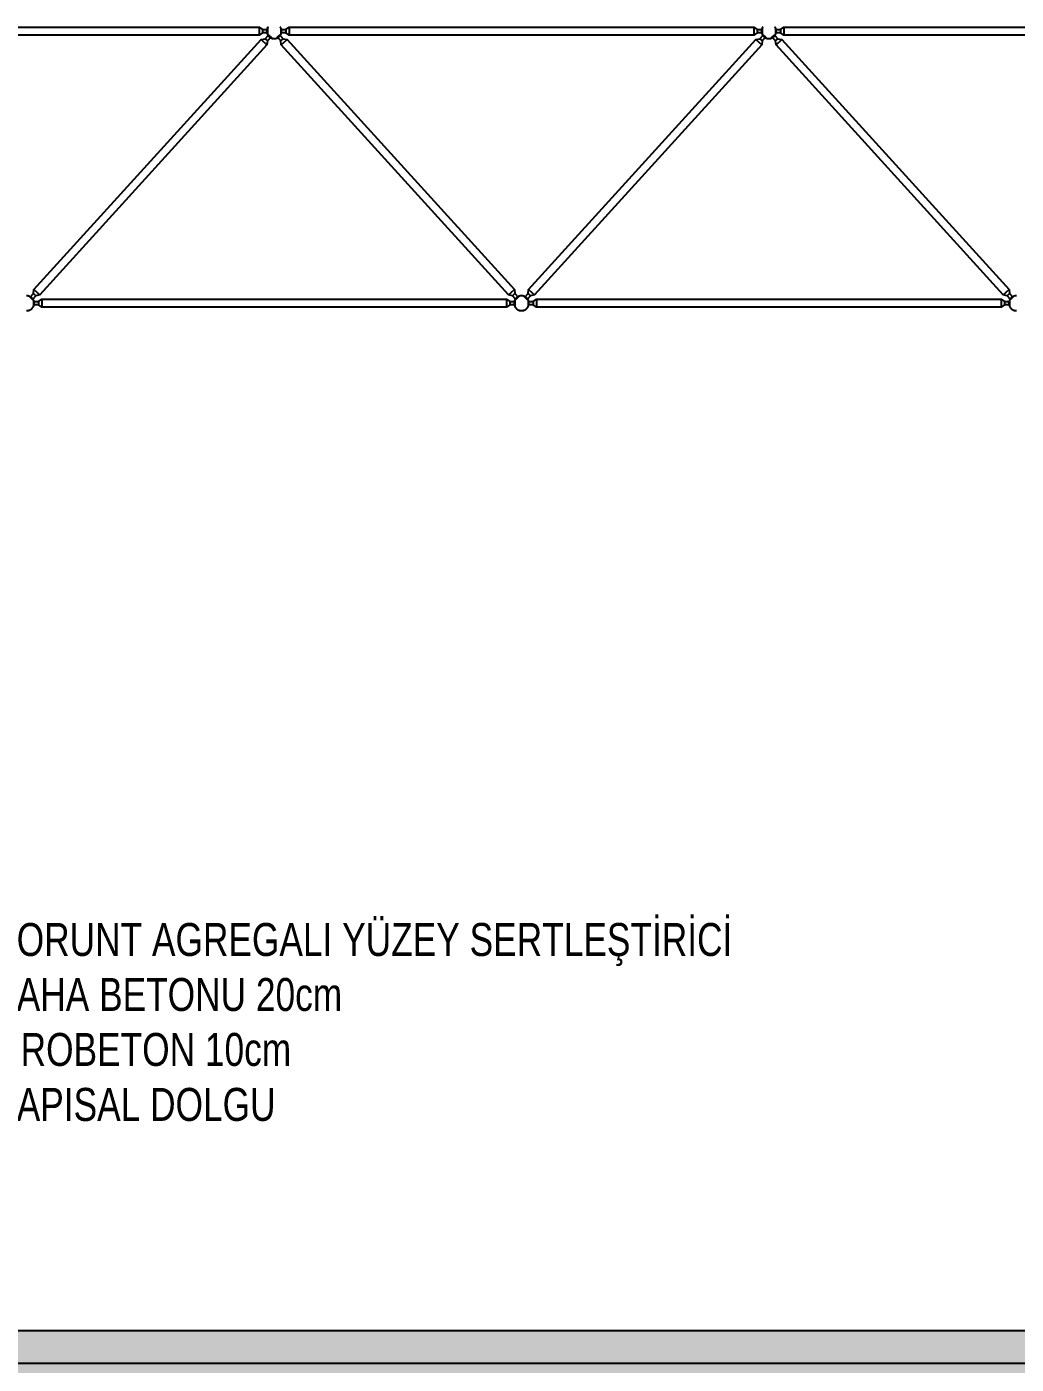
# Model space of a CAD drawing. Header units: centimetres. Extents: x 77182 to 116086, y 20619 to 33555.
# Drawn here: x 103665 to 104265, y 21920 to 22731 of the extents above; entities that cross this region are included whole.
import ezdxf
from ezdxf import colors
from ezdxf.entities.mleader import LeaderData, LeaderLine
from ezdxf.math import Vec2, Vec3

# ---------------------------------------------------------------- set-up
doc = ezdxf.new("R2010")
doc.units = ezdxf.units.CM
doc.header["$LTSCALE"] = 100
for name, color, linetype in [('A-ANNO-DIMS', 187, 'Continuous'), ('A-ELEV-02', 253, 'Continuous'), ('S-CONC', 5, 'Continuous'), ('S-HTCH', 8, 'Continuous')]:
    doc.layers.add(name, color=color, linetype=linetype)
doc.styles.add('Fields_100', font='act_simplex.shx', dxfattribs={"width": 0.8, "height": 20})
doc.dimstyles.new('FIELDS_100', dxfattribs={"dimscale": 0, "dimtxt": 20, "dimasz": 5, "dimexe": 5, "dimexo": 5, "dimgap": 5, "dimtad": 0, "dimdec": 0, "dimzin": 0, "dimdsep": 46, "dimtxsty": 'Fields_100', "dimblk": 'DOT', "dimcen": 0.09, "dimclrt": 50, "dimadec": 0, "dimazin": 0, "dimtfac": 1, "dimtdec": 0, "dimtix": 1, "dimtofl": 0, "dimtmove": 1, "dimatfit": 3, "dimfxl": 5, "dimfxlon": 1, "dimtolj": 1, "dimtzin": 0, "dimarcsym": 0})

# ---------------------------------------------------------------- blocks, each defined once
blk = doc.blocks.new('_Dot')
at = {"color": 0, "linetype": 'ByBlock', "lineweight": -2}
blk.add_line((-0.5, 0), (-1, 0), dxfattribs=at)
at = {"color": 0, "linetype": 'ByBlock', "const_width": 0.5}
blk.add_lwpolyline([(-0.25, 0, 1), (0.25, 0, 1)], format="xyb", close=True, dxfattribs=at)
blk = doc.blocks.new('*D17')
at = {"layer": 'A-ANNO-DIMS', "color": 0, "lineweight": -2, "transparency": 16777216}
for p, q in [((103064.7, 23343.48), (103064.7, 23353.48)), ((103069.7, 23348.48), (103933.03, 23348.48)), ((104859.7, 23348.48), (103996.36, 23348.48)), ((104864.7, 23343.48), (104864.7, 23353.48))]:
    blk.add_line(p, q, dxfattribs=at)
at = {"layer": 'DEFPOINTS', "color": 0, "transparency": 16777216}
for p in [(104864.7, 23348.48), (103064.7, 22503.48), (104864.7, 22503.48)]:
    blk.add_point(p, dxfattribs=at)
at = {"layer": 'A-ANNO-DIMS', "color": 0, "lineweight": -2, "transparency": 16777216, "xscale": 5, "yscale": 5, "zscale": 5, "rotation": 180}
blk.add_blockref('_Dot', (103064.7, 23348.48), dxfattribs=at)
at = {"layer": 'A-ANNO-DIMS', "color": 0, "lineweight": -2, "transparency": 16777216, "xscale": 5, "yscale": 5, "zscale": 5}
blk.add_blockref('_Dot', (104864.7, 23348.48), dxfattribs=at)
at = {"layer": 'A-ANNO-DIMS', "color": 50, "transparency": 16777216, "insert": (103964.7, 23348.48), "char_height": 20, "attachment_point": 5, "style": 'Fields_100'}
blk.add_mtext('\\A1;1800', dxfattribs=at)

msp = doc.modelspace()

# ---------------------------------------------------------------- hatches: boundary and pattern name
at = {"layer": 'S-HTCH'}
h = msp.add_hatch(dxfattribs=at)
h.set_pattern_fill('ANSI33', color=256, style=0)
h.set_pattern_definition([(45, (84445.261, 23206.629), (-4.490128, 4.490128), []), (45, (84449.7513, 23206.629), (-4.490128, 4.490128), [3.175, -1.5875])])
h.paths.add_polyline_path([(109909.7, 21920.39), (109909.7, 21940.39), (94019.7, 21940.39), (94019.7, 21920.39)])
h.paths.add_polyline_path([(109909.7, 21940.39), (109909.7, 21920.39), (111808.2, 21920.39), (111808.2, 21940.39)])
h = msp.add_hatch(dxfattribs=at)
h.set_pattern_fill('AR-CONC', color=256, scale=0.1, style=0)
h.set_pattern_definition([(50, (-37297.674, 23541.89), (18.2184669, -1.5939086), [1.905, -20.955]), (355, (-37297.674, 23541.89), (-3.5243421, 19.1056845), [1.524, -16.7640584]), (100.451445, (-37296.156, 23541.757), (14.6941247, 17.5117752), [1.6190009, -17.8090245]), (46.1842, (-37297.674, 23546.97), (27.107904, -4.2042328), [2.8575, -31.4325]), (96.635558, (-37295.415, 23546.62), (23.7404134, 24.7426125), [2.4285023, -26.713561]), (351.184151, (-37297.674, 23546.97), (23.7404134, 24.7426125), [2.2859967, -25.145973]), (21, (-37295.134, 23545.7), (15.1614391, -10.2265198), [1.905, -20.955]), (326, (-37295.134, 23545.7), (6.1802028, 18.4187966), [1.524, -16.764]), (71.451445, (-37293.87, 23544.848), (21.341642, 8.1922769), [1.6190009, -17.8089938]), (37.5, (-37297.674, 23541.89), (0.30886033, 8.4555039), [0, -16.5608, 0, -17.018, 0, -16.8275]), (7.5, (-37297.674, 23541.89), (6.68196625, 10.0180575), [0, -9.7028, 0, -16.1798, 0, -6.4135]), (327.5, (-37303.3384, 23541.89), (13.55905952, -0.5728744), [0, -6.35, 0, -19.812, 0, -26.289]), (317.5, (-37305.878, 23541.89), (14.8129181, 2.5426491), [0, -8.255, 0, -13.1572, 0, -18.669])])
h.paths.add_polyline_path([(111782.7, 21920.39), (94019.7, 21920.39), (94019.7, 21910.39), (111782.7, 21910.39)])

# ---------------------------------------------------------------- linework, layer by layer
at = {"layer": 'A-ELEV-02'}
for points in [[(103518.8, 22729.39), (103521.8, 22729.39), (103523.8, 22730.8), (103805.6, 22730.8), (103807.6, 22729.39), (103810.6, 22729.39)], [(103805.6, 22730.8), (103805.6, 22725.97)], [(103811.1, 22731.09), (103811.01, 22730.97), (103810.93, 22730.84), (103810.85, 22730.71), (103810.77, 22730.58), (103810.7, 22730.45), (103810.63, 22730.31), (103810.56, 22730.17), (103810.51, 22730.02), (103810.45, 22729.88), (103810.43, 22729.8), (103810.4, 22729.73), (103810.38, 22729.65), (103810.36, 22729.57), (103810.34, 22729.5), (103810.32, 22729.42), (103810.3, 22729.34), (103810.28, 22729.26), (103810.27, 22729.19), (103810.26, 22729.11), (103810.24, 22729.03), (103810.23, 22728.95), (103810.22, 22728.87), (103810.22, 22728.79), (103810.21, 22728.71), (103810.2, 22728.63), (103810.2, 22728.55), (103810.2, 22728.47), (103810.2, 22728.39), (103810.2, 22728.31), (103810.2, 22728.23), (103810.2, 22728.15), (103810.21, 22728.07), (103810.21, 22727.99), (103810.22, 22727.92), (103810.23, 22727.84), (103810.24, 22727.76), (103810.25, 22727.68), (103810.28, 22727.53), (103810.31, 22727.37), (103810.35, 22727.22), (103810.39, 22727.07), (103810.44, 22726.93), (103810.49, 22726.79), (103810.55, 22726.65), (103810.61, 22726.51), (103810.67, 22726.37), (103810.74, 22726.24), (103810.81, 22726.11), (103810.89, 22725.98), (103810.98, 22725.86), (103811.07, 22725.73), (103811.16, 22725.61), (103811.26, 22725.49), (103811.36, 22725.37), (103811.47, 22725.25), (103811.52, 22725.2), (103811.58, 22725.14), (103811.64, 22725.09), (103811.69, 22725.04), (103811.75, 22724.98), (103811.81, 22724.93), (103811.88, 22724.88), (103811.94, 22724.83), (103812, 22724.78), (103812.07, 22724.74), (103812.13, 22724.69), (103812.2, 22724.65), (103812.26, 22724.6), (103812.33, 22724.56), (103812.4, 22724.52), (103812.47, 22724.48), (103812.54, 22724.44), (103812.61, 22724.4), (103812.68, 22724.36), (103812.75, 22724.33), (103812.82, 22724.3), (103812.9, 22724.26), (103812.97, 22724.23), (103813.04, 22724.2), (103813.12, 22724.17), (103813.19, 22724.15), (103813.27, 22724.12), (103813.34, 22724.1), (103813.49, 22724.05), (103813.64, 22724.01), (103813.79, 22723.98), (103813.95, 22723.95), (103814.1, 22723.93), (103814.25, 22723.91), (103814.4, 22723.9), (103814.55, 22723.89), (103814.7, 22723.89), (103814.85, 22723.89), (103815, 22723.9), (103815.15, 22723.91), (103815.3, 22723.93), (103815.45, 22723.95), (103815.6, 22723.98), (103815.75, 22724.01), (103815.9, 22724.05), (103816.05, 22724.1), (103816.13, 22724.12), (103816.2, 22724.15), (103816.28, 22724.17), (103816.35, 22724.2), (103816.43, 22724.23), (103816.5, 22724.26), (103816.57, 22724.3), (103816.64, 22724.33), (103816.71, 22724.36), (103816.79, 22724.4), (103816.86, 22724.44), (103816.93, 22724.48), (103816.99, 22724.52), (103817.06, 22724.56), (103817.13, 22724.6), (103817.2, 22724.65), (103817.26, 22724.69), (103817.33, 22724.74), (103817.39, 22724.78), (103817.46, 22724.83), (103817.52, 22724.88), (103817.58, 22724.93), (103817.64, 22724.98), (103817.7, 22725.04), (103817.76, 22725.09), (103817.82, 22725.14), (103817.87, 22725.2), (103817.93, 22725.25), (103818.04, 22725.37), (103818.14, 22725.49), (103818.24, 22725.61), (103818.33, 22725.73), (103818.42, 22725.86), (103818.5, 22725.98), (103818.58, 22726.11), (103818.65, 22726.24), (103818.72, 22726.37), (103818.79, 22726.51), (103818.85, 22726.65), (103818.9, 22726.79), (103818.95, 22726.93), (103819, 22727.07), (103819.04, 22727.22), (103819.08, 22727.37), (103819.11, 22727.53), (103819.14, 22727.68), (103819.15, 22727.76), (103819.16, 22727.84), (103819.17, 22727.92), (103819.18, 22727.99), (103819.19, 22728.07), (103819.19, 22728.15), (103819.19, 22728.23), (103819.2, 22728.31), (103819.2, 22728.39), (103819.2, 22728.47), (103819.19, 22728.55), (103819.19, 22728.63), (103819.19, 22728.71), (103819.18, 22728.79), (103819.17, 22728.87), (103819.16, 22728.95), (103819.15, 22729.03), (103819.14, 22729.11), (103819.13, 22729.19), (103819.11, 22729.26), (103819.09, 22729.34), (103819.08, 22729.42), (103819.06, 22729.5), (103819.04, 22729.57), (103819.02, 22729.65), (103818.99, 22729.73), (103818.97, 22729.8), (103818.94, 22729.88), (103818.89, 22730.02), (103818.83, 22730.17), (103818.77, 22730.31), (103818.7, 22730.45), (103818.63, 22730.58), (103818.55, 22730.71), (103818.47, 22730.84), (103818.38, 22730.97), (103818.3, 22731.09)], [(103810.6, 22730.24), (103810.6, 22726.53)], [(103818.8, 22729.39), (103821.8, 22729.39), (103823.8, 22730.8), (104105.6, 22730.8), (104107.6, 22729.39), (104110.6, 22729.39)], [(103818.8, 22730.24), (103818.8, 22726.53)], [(103823.8, 22730.8), (103823.8, 22725.97)], [(104105.6, 22730.8), (104105.6, 22725.97)], [(104111.1, 22731.09), (104111.01, 22730.97), (104110.93, 22730.84), (104110.85, 22730.71), (104110.77, 22730.58), (104110.7, 22730.45), (104110.63, 22730.31), (104110.56, 22730.17), (104110.51, 22730.02), (104110.45, 22729.88), (104110.43, 22729.8), (104110.4, 22729.73), (104110.38, 22729.65), (104110.36, 22729.57), (104110.34, 22729.5), (104110.32, 22729.42), (104110.3, 22729.34), (104110.28, 22729.26), (104110.27, 22729.19), (104110.26, 22729.11), (104110.24, 22729.03), (104110.23, 22728.95), (104110.22, 22728.87), (104110.22, 22728.79), (104110.21, 22728.71), (104110.2, 22728.63), (104110.2, 22728.55), (104110.2, 22728.47), (104110.2, 22728.39), (104110.2, 22728.31), (104110.2, 22728.23), (104110.2, 22728.15), (104110.21, 22728.07), (104110.21, 22727.99), (104110.22, 22727.92), (104110.23, 22727.84), (104110.24, 22727.76), (104110.25, 22727.68), (104110.28, 22727.53), (104110.31, 22727.37), (104110.35, 22727.22), (104110.39, 22727.07), (104110.44, 22726.93), (104110.49, 22726.79), (104110.55, 22726.65), (104110.61, 22726.51), (104110.67, 22726.37), (104110.74, 22726.24), (104110.81, 22726.11), (104110.89, 22725.98), (104110.98, 22725.86), (104111.07, 22725.73), (104111.16, 22725.61), (104111.26, 22725.49), (104111.36, 22725.37), (104111.47, 22725.25), (104111.52, 22725.2), (104111.58, 22725.14), (104111.64, 22725.09), (104111.69, 22725.04), (104111.75, 22724.98), (104111.81, 22724.93), (104111.88, 22724.88), (104111.94, 22724.83), (104112, 22724.78), (104112.07, 22724.74), (104112.13, 22724.69), (104112.2, 22724.65), (104112.26, 22724.6), (104112.33, 22724.56), (104112.4, 22724.52), (104112.47, 22724.48), (104112.54, 22724.44), (104112.61, 22724.4), (104112.68, 22724.36), (104112.75, 22724.33), (104112.82, 22724.3), (104112.9, 22724.26), (104112.97, 22724.23), (104113.04, 22724.2), (104113.12, 22724.17), (104113.19, 22724.15), (104113.27, 22724.12), (104113.34, 22724.1), (104113.49, 22724.05), (104113.64, 22724.01), (104113.79, 22723.98), (104113.95, 22723.95), (104114.1, 22723.93), (104114.25, 22723.91), (104114.4, 22723.9), (104114.55, 22723.89), (104114.7, 22723.89), (104114.85, 22723.89), (104115, 22723.9), (104115.15, 22723.91), (104115.3, 22723.93), (104115.45, 22723.95), (104115.6, 22723.98), (104115.75, 22724.01), (104115.9, 22724.05), (104116.05, 22724.1), (104116.13, 22724.12), (104116.2, 22724.15), (104116.28, 22724.17), (104116.35, 22724.2), (104116.43, 22724.23), (104116.5, 22724.26), (104116.57, 22724.3), (104116.64, 22724.33), (104116.71, 22724.36), (104116.79, 22724.4), (104116.86, 22724.44), (104116.93, 22724.48), (104116.99, 22724.52), (104117.06, 22724.56), (104117.13, 22724.6), (104117.2, 22724.65), (104117.26, 22724.69), (104117.33, 22724.74), (104117.39, 22724.78), (104117.46, 22724.83), (104117.52, 22724.88), (104117.58, 22724.93), (104117.64, 22724.98), (104117.7, 22725.04), (104117.76, 22725.09), (104117.82, 22725.14), (104117.87, 22725.2), (104117.93, 22725.25), (104118.04, 22725.37), (104118.14, 22725.49), (104118.24, 22725.61), (104118.33, 22725.73), (104118.42, 22725.86), (104118.5, 22725.98), (104118.58, 22726.11), (104118.65, 22726.24), (104118.72, 22726.37), (104118.79, 22726.51), (104118.85, 22726.65), (104118.9, 22726.79), (104118.95, 22726.93), (104119, 22727.07), (104119.04, 22727.22), (104119.08, 22727.37), (104119.11, 22727.53), (104119.14, 22727.68), (104119.15, 22727.76), (104119.16, 22727.84), (104119.17, 22727.92), (104119.18, 22727.99), (104119.19, 22728.07), (104119.19, 22728.15), (104119.19, 22728.23), (104119.2, 22728.31), (104119.2, 22728.39), (104119.2, 22728.47), (104119.19, 22728.55), (104119.19, 22728.63), (104119.19, 22728.71), (104119.18, 22728.79), (104119.17, 22728.87), (104119.16, 22728.95), (104119.15, 22729.03), (104119.14, 22729.11), (104119.13, 22729.19), (104119.11, 22729.26), (104119.09, 22729.34), (104119.08, 22729.42), (104119.06, 22729.5), (104119.04, 22729.57), (104119.02, 22729.65), (104118.99, 22729.73), (104118.97, 22729.8), (104118.94, 22729.88), (104118.89, 22730.02), (104118.83, 22730.17), (104118.77, 22730.31), (104118.7, 22730.45), (104118.63, 22730.58), (104118.55, 22730.71), (104118.47, 22730.84), (104118.38, 22730.97), (104118.3, 22731.09)], [(104110.6, 22730.24), (104110.6, 22726.53)], [(104118.8, 22729.39), (104121.8, 22729.39), (104123.8, 22730.8), (104405.6, 22730.8), (104407.6, 22729.39), (104410.6, 22729.39)], [(104118.8, 22730.24), (104118.8, 22726.53)], [(104123.8, 22730.8), (104123.8, 22725.97)], [(103810.6, 22727.39), (103807.6, 22727.39), (103805.6, 22725.97), (103523.8, 22725.97), (103521.8, 22727.39), (103518.8, 22727.39)], [(103806.79, 22723.28), (103810.36, 22720.03)], [(103807.6, 22729.39), (103807.6, 22727.39)], [(103809.18, 22723.81), (103810.66, 22722.46)], [(103810.57, 22726.6), (103813.31, 22724.11)], [(103816.08, 22724.11), (103818.83, 22726.6)], [(103818.73, 22722.46), (103820.21, 22723.81)], [(104110.6, 22727.39), (104107.6, 22727.39), (104105.6, 22725.97), (103823.8, 22725.97), (103821.8, 22727.39), (103818.8, 22727.39)], [(103819.03, 22720.03), (103822.61, 22723.28)], [(103821.8, 22729.39), (103821.8, 22727.39)], [(104106.79, 22723.28), (104110.36, 22720.03)], [(104107.6, 22729.39), (104107.6, 22727.39)], [(104109.18, 22723.81), (104110.66, 22722.46)], [(104110.57, 22726.6), (104113.31, 22724.11)], [(104116.08, 22724.11), (104118.83, 22726.6)], [(104118.73, 22722.46), (104120.21, 22723.81)], [(104410.6, 22727.39), (104407.6, 22727.39), (104405.6, 22725.97), (104123.8, 22725.97), (104121.8, 22727.39), (104118.8, 22727.39)], [(104119.03, 22720.03), (104122.61, 22723.28)], [(104121.8, 22729.39), (104121.8, 22727.39)], [(103664.6, 22558.89), (103664.7, 22558.89), (103664.8, 22558.89), (103664.9, 22558.89), (103665, 22558.9), (103665.1, 22558.9), (103665.2, 22558.92), (103665.31, 22558.93), (103665.41, 22558.94), (103665.52, 22558.96), (103665.62, 22558.98), (103665.73, 22559.01), (103665.83, 22559.03), (103665.94, 22559.06), (103666.04, 22559.09), (103666.15, 22559.13), (103666.25, 22559.16), (103666.35, 22559.2), (103666.46, 22559.25), (103666.56, 22559.29), (103666.66, 22559.34), (103666.76, 22559.39), (103666.86, 22559.44), (103666.96, 22559.5), (103667.06, 22559.56), (103667.16, 22559.62), (103667.26, 22559.68), (103667.35, 22559.75), (103667.44, 22559.82), (103667.53, 22559.89), (103667.62, 22559.97), (103667.71, 22560.04), (103667.8, 22560.12), (103667.88, 22560.2), (103667.96, 22560.29), (103668.04, 22560.37), (103668.12, 22560.46), (103668.19, 22560.55), (103668.26, 22560.64), (103668.33, 22560.73), (103668.4, 22560.83), (103668.46, 22560.92), (103668.53, 22561.02), (103668.58, 22561.12), (103668.64, 22561.22), (103668.69, 22561.32), (103668.75, 22561.42), (103668.79, 22561.52), (103668.84, 22561.63), (103668.88, 22561.73), (103668.92, 22561.83), (103668.96, 22561.94), (103668.99, 22562.04), (103669.02, 22562.15), (103669.05, 22562.25), (103669.08, 22562.36), (103669.1, 22562.46), (103669.12, 22562.57), (103669.14, 22562.67), (103669.16, 22562.78), (103669.17, 22562.88), (103669.18, 22562.98), (103669.19, 22563.08), (103669.19, 22563.19), (103669.2, 22563.29), (103669.2, 22563.39), (103669.2, 22563.49), (103669.19, 22563.59), (103669.19, 22563.69), (103669.18, 22563.79), (103669.17, 22563.89), (103669.16, 22564), (103669.14, 22564.1), (103669.12, 22564.21), (103669.1, 22564.31), (103669.08, 22564.41), (103669.05, 22564.52), (103669.02, 22564.62), (103668.99, 22564.73), (103668.96, 22564.83), (103668.92, 22564.94), (103668.88, 22565.04), (103668.84, 22565.15), (103668.79, 22565.25), (103668.75, 22565.35), (103668.69, 22565.45), (103668.64, 22565.55), (103668.58, 22565.65), (103668.53, 22565.75), (103668.46, 22565.85), (103668.4, 22565.94), (103668.33, 22566.04), (103668.26, 22566.13), (103668.19, 22566.22), (103668.12, 22566.31), (103668.04, 22566.4), (103667.96, 22566.49), (103667.88, 22566.57), (103667.8, 22566.65), (103667.71, 22566.73), (103667.62, 22566.81), (103667.53, 22566.88), (103667.44, 22566.95), (103667.35, 22567.02), (103667.26, 22567.09), (103667.16, 22567.15), (103667.06, 22567.21), (103666.96, 22567.27), (103666.86, 22567.33), (103666.76, 22567.38), (103666.66, 22567.43), (103666.56, 22567.48), (103666.46, 22567.53), (103666.35, 22567.57), (103666.25, 22567.61), (103666.15, 22567.65), (103666.04, 22567.68), (103665.94, 22567.71), (103665.83, 22567.74), (103665.73, 22567.77), (103665.62, 22567.79), (103665.52, 22567.81), (103665.41, 22567.83), (103665.31, 22567.84), (103665.2, 22567.86), (103665.1, 22567.87), (103665, 22567.88), (103664.9, 22567.88), (103664.8, 22567.89), (103664.7, 22567.89), (103664.6, 22567.89)], [(103666.08, 22567.67), (103668.83, 22565.17)], [(103668.73, 22569.31), (103670.21, 22567.97)], [(103669.03, 22571.74), (103672.61, 22568.5)], [(103956.79, 22568.5), (103960.36, 22571.74)], [(103959.18, 22567.97), (103960.66, 22569.31)], [(103960.57, 22565.17), (103963.31, 22567.67)], [(103966.08, 22567.67), (103968.83, 22565.17)], [(103968.73, 22569.31), (103970.21, 22567.97)], [(103969.03, 22571.74), (103972.61, 22568.5)], [(104256.79, 22568.5), (104260.36, 22571.74)], [(104259.18, 22567.97), (104260.66, 22569.31)], [(104264.8, 22567.89), (104264.7, 22567.89), (104264.6, 22567.89), (104264.5, 22567.88), (104264.4, 22567.88), (104264.29, 22567.87), (104264.19, 22567.86), (104264.09, 22567.84), (104263.98, 22567.83), (104263.88, 22567.81), (104263.77, 22567.79), (104263.67, 22567.77), (104263.56, 22567.74), (104263.46, 22567.71), (104263.35, 22567.68), (104263.25, 22567.65), (104263.15, 22567.61), (104263.04, 22567.57), (104262.94, 22567.53), (104262.83, 22567.48), (104262.73, 22567.43), (104262.63, 22567.38), (104262.53, 22567.33), (104262.43, 22567.27), (104262.33, 22567.21), (104262.24, 22567.15), (104262.14, 22567.09), (104262.04, 22567.02), (104261.95, 22566.95), (104261.86, 22566.88), (104261.77, 22566.81), (104261.68, 22566.73), (104261.6, 22566.65), (104261.52, 22566.57), (104261.43, 22566.49), (104261.36, 22566.4), (104261.28, 22566.31), (104261.2, 22566.22), (104261.13, 22566.13), (104261.06, 22566.04), (104261, 22565.94), (104260.93, 22565.85), (104260.87, 22565.75), (104260.81, 22565.65), (104260.75, 22565.55), (104260.7, 22565.45), (104260.65, 22565.35), (104260.6, 22565.25), (104260.56, 22565.15), (104260.51, 22565.04), (104260.47, 22564.94), (104260.44, 22564.83), (104260.4, 22564.73), (104260.37, 22564.62), (104260.34, 22564.52), (104260.32, 22564.41), (104260.29, 22564.31), (104260.27, 22564.21), (104260.25, 22564.1), (104260.24, 22564), (104260.23, 22563.89), (104260.22, 22563.79), (104260.21, 22563.69), (104260.2, 22563.59), (104260.2, 22563.49), (104260.2, 22563.39), (104260.2, 22563.29), (104260.2, 22563.19), (104260.21, 22563.08), (104260.22, 22562.98), (104260.23, 22562.88), (104260.24, 22562.78), (104260.25, 22562.67), (104260.27, 22562.57), (104260.29, 22562.46), (104260.32, 22562.36), (104260.34, 22562.25), (104260.37, 22562.15), (104260.4, 22562.04), (104260.44, 22561.94), (104260.47, 22561.83), (104260.51, 22561.73), (104260.56, 22561.63), (104260.6, 22561.52), (104260.65, 22561.42), (104260.7, 22561.32), (104260.75, 22561.22), (104260.81, 22561.12), (104260.87, 22561.02), (104260.93, 22560.92), (104261, 22560.83), (104261.06, 22560.73), (104261.13, 22560.64), (104261.2, 22560.55), (104261.28, 22560.46), (104261.36, 22560.37), (104261.43, 22560.29), (104261.52, 22560.2), (104261.6, 22560.12), (104261.68, 22560.04), (104261.77, 22559.97), (104261.86, 22559.89), (104261.95, 22559.82), (104262.04, 22559.75), (104262.14, 22559.68), (104262.24, 22559.62), (104262.33, 22559.56), (104262.43, 22559.5), (104262.53, 22559.44), (104262.63, 22559.39), (104262.73, 22559.34), (104262.83, 22559.29), (104262.94, 22559.25), (104263.04, 22559.2), (104263.15, 22559.16), (104263.25, 22559.13), (104263.35, 22559.09), (104263.46, 22559.06), (104263.56, 22559.03), (104263.67, 22559.01), (104263.77, 22558.98), (104263.88, 22558.96), (104263.98, 22558.94), (104264.09, 22558.93), (104264.19, 22558.92), (104264.29, 22558.9), (104264.4, 22558.9), (104264.5, 22558.89), (104264.6, 22558.89), (104264.7, 22558.89), (104264.8, 22558.89)], [(104260.57, 22565.17), (104263.31, 22567.67)], [(103668.8, 22564.39), (103671.8, 22564.39), (103673.8, 22565.8), (103955.6, 22565.8), (103957.6, 22564.39), (103960.6, 22564.39)], [(103668.8, 22565.24), (103668.8, 22561.53)], [(103960.6, 22562.39), (103957.6, 22562.39), (103955.6, 22560.97), (103673.8, 22560.97), (103671.8, 22562.39), (103668.8, 22562.39)], [(103671.8, 22564.39), (103671.8, 22562.39)], [(103673.8, 22565.8), (103673.8, 22560.97)], [(103955.6, 22565.8), (103955.6, 22560.97)], [(103957.6, 22564.39), (103957.6, 22562.39)], [(103960.6, 22565.24), (103960.6, 22561.53)], [(103968.8, 22564.39), (103971.8, 22564.39), (103973.8, 22565.8), (104255.6, 22565.8), (104257.6, 22564.39), (104260.6, 22564.39)], [(103968.8, 22565.24), (103968.8, 22561.53)], [(104260.6, 22562.39), (104257.6, 22562.39), (104255.6, 22560.97), (103973.8, 22560.97), (103971.8, 22562.39), (103968.8, 22562.39)], [(103971.8, 22564.39), (103971.8, 22562.39)], [(103973.8, 22565.8), (103973.8, 22560.97)], [(104255.6, 22565.8), (104255.6, 22560.97)], [(104257.6, 22564.39), (104257.6, 22562.39)], [(104260.6, 22565.24), (104260.6, 22561.53)]]:
    msp.add_lwpolyline(points, dxfattribs=at)
for points in [[(103666.72, 22567.09), (103668.73, 22569.31), (103669.03, 22571.74), (103806.79, 22723.28), (103809.18, 22723.81), (103811.2, 22726.03), (103812.68, 22724.68), (103810.66, 22722.46), (103810.36, 22720.03), (103672.61, 22568.5), (103670.21, 22567.97), (103668.2, 22565.75)], [(103961.2, 22565.75), (103959.18, 22567.97), (103956.79, 22568.5), (103819.03, 22720.03), (103818.73, 22722.46), (103816.72, 22724.68), (103818.2, 22726.03), (103820.21, 22723.81), (103822.61, 22723.28), (103960.36, 22571.74), (103960.66, 22569.31), (103962.68, 22567.09)], [(103966.72, 22567.09), (103968.73, 22569.31), (103969.03, 22571.74), (104106.79, 22723.28), (104109.18, 22723.81), (104111.2, 22726.03), (104112.68, 22724.68), (104110.66, 22722.46), (104110.36, 22720.03), (103972.61, 22568.5), (103970.21, 22567.97), (103968.2, 22565.75)], [(104261.2, 22565.75), (104259.18, 22567.97), (104256.79, 22568.5), (104119.03, 22720.03), (104118.73, 22722.46), (104116.72, 22724.68), (104118.2, 22726.03), (104120.21, 22723.81), (104122.61, 22723.28), (104260.36, 22571.74), (104260.66, 22569.31), (104262.68, 22567.09)], [(103969.2, 22563.39), (103969.2, 22563.49), (103969.19, 22563.59), (103969.19, 22563.69), (103969.18, 22563.79), (103969.17, 22563.89), (103969.16, 22564), (103969.14, 22564.1), (103969.12, 22564.21), (103969.1, 22564.31), (103969.08, 22564.41), (103969.05, 22564.52), (103969.02, 22564.62), (103968.99, 22564.73), (103968.96, 22564.83), (103968.92, 22564.94), (103968.88, 22565.04), (103968.84, 22565.15), (103968.79, 22565.25), (103968.75, 22565.35), (103968.69, 22565.45), (103968.64, 22565.55), (103968.58, 22565.65), (103968.53, 22565.75), (103968.46, 22565.85), (103968.4, 22565.94), (103968.33, 22566.04), (103968.26, 22566.13), (103968.19, 22566.22), (103968.12, 22566.31), (103968.04, 22566.4), (103967.96, 22566.49), (103967.88, 22566.57), (103967.8, 22566.65), (103967.71, 22566.73), (103967.62, 22566.81), (103967.53, 22566.88), (103967.44, 22566.95), (103967.35, 22567.02), (103967.26, 22567.09), (103967.16, 22567.15), (103967.06, 22567.21), (103966.96, 22567.27), (103966.86, 22567.33), (103966.76, 22567.38), (103966.66, 22567.43), (103966.56, 22567.48), (103966.46, 22567.53), (103966.35, 22567.57), (103966.25, 22567.61), (103966.15, 22567.65), (103966.04, 22567.68), (103965.94, 22567.71), (103965.83, 22567.74), (103965.73, 22567.77), (103965.62, 22567.79), (103965.52, 22567.81), (103965.41, 22567.83), (103965.31, 22567.84), (103965.2, 22567.86), (103965.1, 22567.87), (103965, 22567.88), (103964.9, 22567.88), (103964.8, 22567.89), (103964.7, 22567.89), (103964.6, 22567.89), (103964.5, 22567.88), (103964.4, 22567.88), (103964.29, 22567.87), (103964.19, 22567.86), (103964.09, 22567.84), (103963.98, 22567.83), (103963.88, 22567.81), (103963.77, 22567.79), (103963.67, 22567.77), (103963.56, 22567.74), (103963.46, 22567.71), (103963.35, 22567.68), (103963.25, 22567.65), (103963.15, 22567.61), (103963.04, 22567.57), (103962.94, 22567.53), (103962.83, 22567.48), (103962.73, 22567.43), (103962.63, 22567.38), (103962.53, 22567.33), (103962.43, 22567.27), (103962.33, 22567.21), (103962.24, 22567.15), (103962.14, 22567.09), (103962.04, 22567.02), (103961.95, 22566.95), (103961.86, 22566.88), (103961.77, 22566.81), (103961.68, 22566.73), (103961.6, 22566.65), (103961.52, 22566.57), (103961.43, 22566.49), (103961.36, 22566.4), (103961.28, 22566.31), (103961.2, 22566.22), (103961.13, 22566.13), (103961.06, 22566.04), (103961, 22565.94), (103960.93, 22565.85), (103960.87, 22565.75), (103960.81, 22565.65), (103960.75, 22565.55), (103960.7, 22565.45), (103960.65, 22565.35), (103960.6, 22565.25), (103960.56, 22565.15), (103960.51, 22565.04), (103960.47, 22564.94), (103960.44, 22564.83), (103960.4, 22564.73), (103960.37, 22564.62), (103960.34, 22564.52), (103960.32, 22564.41), (103960.29, 22564.31), (103960.27, 22564.21), (103960.25, 22564.1), (103960.24, 22564), (103960.23, 22563.89), (103960.22, 22563.79), (103960.21, 22563.69), (103960.2, 22563.59), (103960.2, 22563.49), (103960.2, 22563.39), (103960.2, 22563.29), (103960.2, 22563.19), (103960.21, 22563.08), (103960.22, 22562.98), (103960.23, 22562.88), (103960.24, 22562.78), (103960.25, 22562.67), (103960.27, 22562.57), (103960.29, 22562.46), (103960.32, 22562.36), (103960.34, 22562.25), (103960.37, 22562.15), (103960.4, 22562.04), (103960.44, 22561.94), (103960.47, 22561.83), (103960.51, 22561.73), (103960.56, 22561.63), (103960.6, 22561.52), (103960.65, 22561.42), (103960.7, 22561.32), (103960.75, 22561.22), (103960.81, 22561.12), (103960.87, 22561.02), (103960.93, 22560.92), (103961, 22560.83), (103961.06, 22560.73), (103961.13, 22560.64), (103961.2, 22560.55), (103961.28, 22560.46), (103961.36, 22560.37), (103961.43, 22560.29), (103961.52, 22560.2), (103961.6, 22560.12), (103961.68, 22560.04), (103961.77, 22559.97), (103961.86, 22559.89), (103961.95, 22559.82), (103962.04, 22559.75), (103962.14, 22559.68), (103962.24, 22559.62), (103962.33, 22559.56), (103962.43, 22559.5), (103962.53, 22559.44), (103962.63, 22559.39), (103962.73, 22559.34), (103962.83, 22559.29), (103962.94, 22559.25), (103963.04, 22559.2), (103963.15, 22559.16), (103963.25, 22559.13), (103963.35, 22559.09), (103963.46, 22559.06), (103963.56, 22559.03), (103963.67, 22559.01), (103963.77, 22558.98), (103963.88, 22558.96), (103963.98, 22558.94), (103964.09, 22558.93), (103964.19, 22558.92), (103964.29, 22558.9), (103964.4, 22558.9), (103964.5, 22558.89), (103964.6, 22558.89), (103964.7, 22558.89), (103964.8, 22558.89), (103964.9, 22558.89), (103965, 22558.9), (103965.1, 22558.9), (103965.2, 22558.92), (103965.31, 22558.93), (103965.41, 22558.94), (103965.52, 22558.96), (103965.62, 22558.98), (103965.73, 22559.01), (103965.83, 22559.03), (103965.94, 22559.06), (103966.04, 22559.09), (103966.15, 22559.13), (103966.25, 22559.16), (103966.35, 22559.2), (103966.46, 22559.25), (103966.56, 22559.29), (103966.66, 22559.34), (103966.76, 22559.39), (103966.86, 22559.44), (103966.96, 22559.5), (103967.06, 22559.56), (103967.16, 22559.62), (103967.26, 22559.68), (103967.35, 22559.75), (103967.44, 22559.82), (103967.53, 22559.89), (103967.62, 22559.97), (103967.71, 22560.04), (103967.8, 22560.12), (103967.88, 22560.2), (103967.96, 22560.29), (103968.04, 22560.37), (103968.12, 22560.46), (103968.19, 22560.55), (103968.26, 22560.64), (103968.33, 22560.73), (103968.4, 22560.83), (103968.46, 22560.92), (103968.53, 22561.02), (103968.58, 22561.12), (103968.64, 22561.22), (103968.69, 22561.32), (103968.75, 22561.42), (103968.79, 22561.52), (103968.84, 22561.63), (103968.88, 22561.73), (103968.92, 22561.83), (103968.96, 22561.94), (103968.99, 22562.04), (103969.02, 22562.15), (103969.05, 22562.25), (103969.08, 22562.36), (103969.1, 22562.46), (103969.12, 22562.57), (103969.14, 22562.67), (103969.16, 22562.78), (103969.17, 22562.88), (103969.18, 22562.98), (103969.19, 22563.08), (103969.19, 22563.19), (103969.2, 22563.29)]]:
    msp.add_lwpolyline(points, close=True, dxfattribs=at)
at = {"layer": 'S-CONC'}
msp.add_lwpolyline([(109909.7, 21920.39), (94019.7, 21920.39), (94019.7, 21940.39), (109909.7, 21940.39)], dxfattribs=at)

# ---------------------------------------------------------------- dimensions: what is measured, and where the dimension line sits
at = {"layer": 'A-ANNO-DIMS'}
dim = msp.add_linear_dim(base=(104864.7, 23348.48), p1=(103064.7, 22503.48), p2=(104864.7, 22503.48), dimstyle='FIELDS_100', override={"dimscale": 1}, dxfattribs=at)
dim.commit()
dim.dimension.update_dxf_attribs({"geometry": '*D17', "text_midpoint": (103964.7, 23348.48)})

# ---------------------------------------------------------------- leaders
ml = msp.add_multileader_mtext('Standard', dxfattribs=at)
ml.set_content('KORUNT AGREGALI YÜZEY SERTLEŞTİRİCİ\\PSAHA BETONU 20cm\\PGROBETON 10cm\\PYAPISAL DOLGU', color=50, style='Fields_100')
ml.set_leader_properties(color=256)
ml.set_arrow_properties(name='DOT')
ml.build(insert=Vec2(0, 0))
ml.multileader.update_dxf_attribs({"dogleg_length": 10, "arrow_head_size": 6})
ctx = ml.context
ctx.base_point, ctx.char_height, ctx.arrow_head_size, ctx.landing_gap_size, ctx.plane_origin = Vec3(103634.34, 22177.5), 20, 6, 10, Vec3(104078.97, 21992.11)
notes = []
notes.append((ctx, [(0, (1, 1, 0), (103624.34, 22177.5), (1, 0), 10, [(0, [(103624.34, 21940.39)], 0, [])])]))
ctx.mtext.insert, ctx.mtext.flow_direction = Vec3(103644.34, 22187.5), 5
for ctx, leaders in notes:
    for number, flags, end, landing, length, lines in leaders:
        leader = LeaderData()
        leader.index, (leader.has_last_leader_line, leader.has_dogleg_vector, leader.attachment_direction) = number, flags
        leader.last_leader_point, leader.dogleg_vector, leader.dogleg_length = Vec3(end), Vec3(landing), length
        for number, points, colour, breaks in lines:
            line = LeaderLine()
            line.index, line.vertices, line.color, line.breaks = number, Vec3.list(points), colors.encode_raw_color(colour), breaks
            leader.lines.append(line)
        ctx.leaders.append(leader)

doc.saveas('drawing.dxf')
